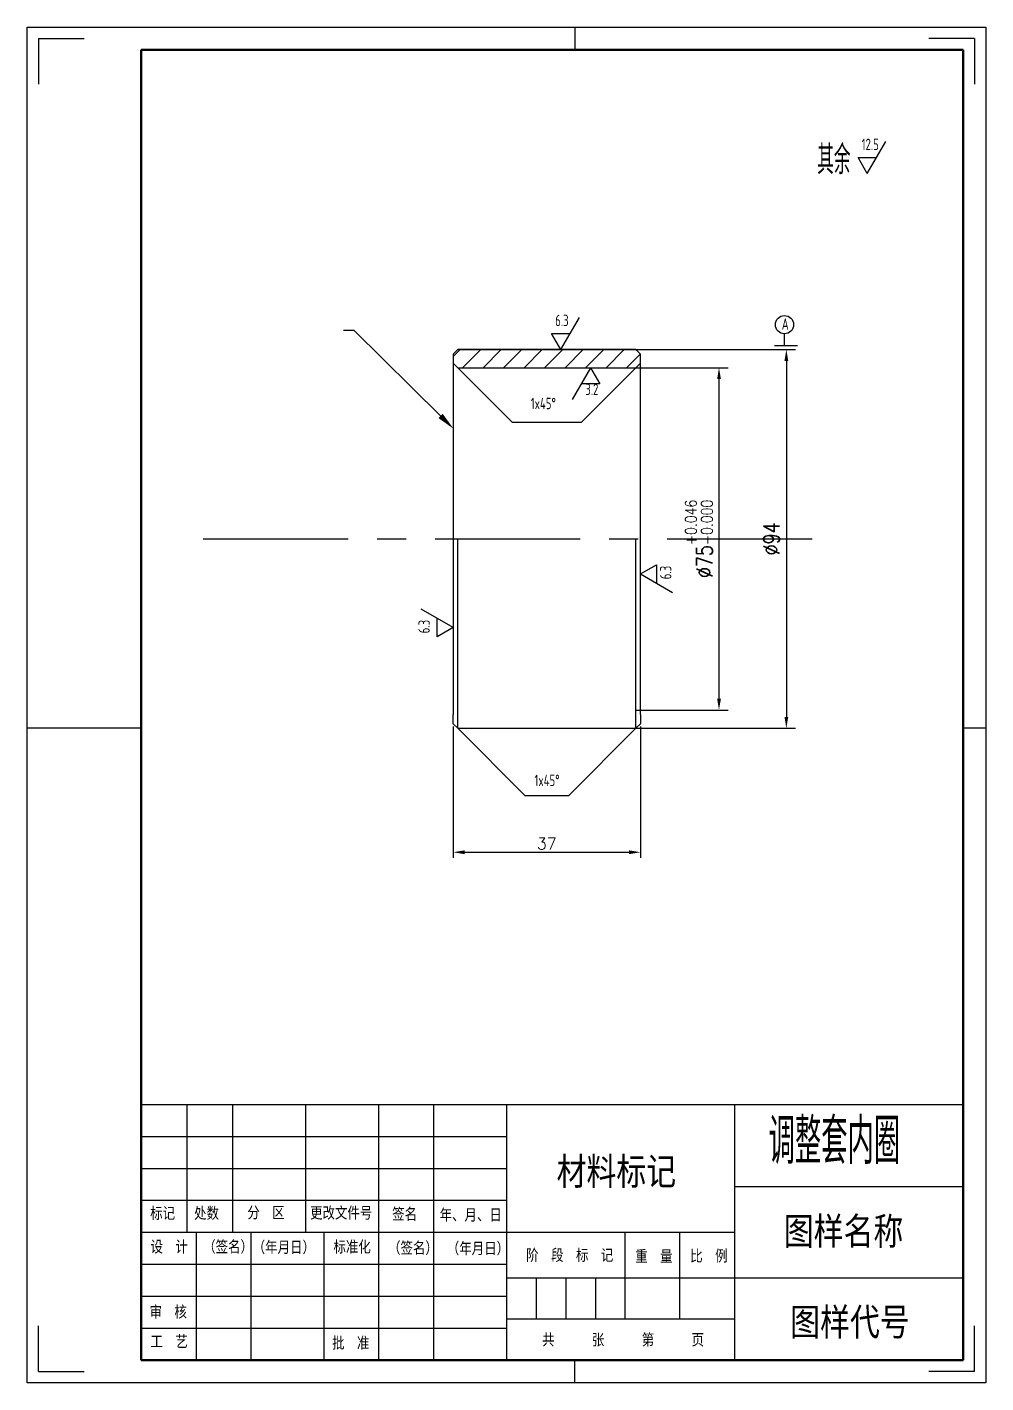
# Model space of a CAD drawing. Header units: millimetres. Extents: x 436 to 5898, y 1945 to 3729.
# Drawn here: x 1072.1 to 1282.1, y 2997.1 to 3294.1 of the extents above; entities that cross this region are included whole.
import ezdxf
from ezdxf import colors
from ezdxf.entities.mleader import LeaderData, LeaderLine
from ezdxf.math import Vec2, Vec3

# ---------------------------------------------------------------- set-up
doc = ezdxf.new("R2010")
doc.units = ezdxf.units.MM
doc.linetypes.add('CENTER', pattern=[50.8, 31.75, -6.35, 6.35, -6.35])
for name, color, linetype, lineweight in [('中心线层', 1, 'CENTER', 25), ('剖面线', 2, 'Continuous', 15), ('总内框线', 7, 'Continuous', 50), ('总外框线', 7, 'Continuous', 30), ('标注层', 3, 'Continuous', 25)]:
    doc.layers.add(name, color=color, linetype=linetype, lineweight=lineweight)
doc.styles.get("Standard").update_dxf_attribs({"font": 'txt', "bigfont": 'gbcbig.shx'})
doc.styles.add('TH_GBDIM', font='romans.shx', dxfattribs={"width": 0.8, "bigfont": 'gbcbig.shx'})
doc.styles.add('陈杰（2）', font='gbenor.shx', dxfattribs={"width": 0.8, "bigfont": 'gbcbig.shx'})
doc.dimstyles.new('ISO-25', dxfattribs={"dimtxt": 2.5, "dimasz": 2.5, "dimexe": 1.25, "dimexo": 0.625, "dimtad": 1, "dimdec": 3, "dimlfac": 2.222222, "dimtxsty": 'Standard', "dimcen": 2.5, "dimadec": 0, "dimazin": 0, "dimtp": -0.145, "dimtm": 0.18, "dimtfac": 1, "dimtdec": 3, "dimtmove": 1, "dimatfit": 3, "dimfxl": 1, "dimarcsym": 0})
doc.dimstyles.new('TH_GBDIM', dxfattribs={"dimtxt": 3.5, "dimasz": 2.5, "dimexe": 2, "dimexo": 0, "dimgap": 1.5, "dimtad": 1, "dimdec": 1, "dimdsep": 46, "dimtxsty": 'TH_GBDIM', "dimcen": 2.5, "dimclrd": 130, "dimclre": 130, "dimclrt": 3, "dimadec": 0, "dimazin": 0, "dimtfac": 0.714286, "dimtdec": 1, "dimtmove": 0, "dimatfit": 3, "dimfxl": 1, "dimtzin": 0, "dimlwd": -1, "dimlwe": -1, "dimarcsym": 0})

# ---------------------------------------------------------------- blocks, each defined once
blk = doc.blocks.new('*D29')
at = {"layer": 'Defpoints', "color": 0, "transparency": 16777216}
for p in [(1205.45, 3223.47), (1205.45, 3140.47), (1238.4, 3140.47)]:
    blk.add_point(p, dxfattribs=at)
at = {"layer": '标注层', "color": 130, "transparency": 16777216}
for p, q in [((1205.45, 3223.47), (1240.4, 3223.47)), ((1238.4, 3220.97), (1238.4, 3142.97)), ((1205.45, 3140.47), (1240.4, 3140.47))]:
    blk.add_line(p, q, dxfattribs=at)
for points in [[(1237.99, 3220.97), (1238.82, 3220.97), (1238.4, 3223.47)], [(1237.99, 3142.97), (1238.82, 3142.97), (1238.4, 3140.47)]]:
    blk.add_solid(points, dxfattribs=at)
at = {"layer": '标注层', "color": 3, "transparency": 16777216, "insert": (1235.15, 3181.97), "char_height": 3.5, "attachment_point": 5, "rotation": 90, "style": 'TH_GBDIM'}
blk.add_mtext('%%C94', dxfattribs=at)
blk = doc.blocks.new('*D30')
at = {"layer": 'Defpoints', "color": 0, "transparency": 16777216}
for p in [(1165.41, 3141.47), (1206.45, 3141.47), (1206.45, 3113.32)]:
    blk.add_point(p, dxfattribs=at)
at = {"layer": '标注层', "color": 0, "lineweight": -2, "transparency": 16777216}
for p, q in [((1165.41, 3140.84), (1165.41, 3112.07)), ((1206.45, 3140.84), (1206.45, 3112.07)), ((1167.91, 3113.32), (1203.95, 3113.32))]:
    blk.add_line(p, q, dxfattribs=at)
at = {"layer": '标注层', "color": 0, "transparency": 16777216}
for points in [[(1167.91, 3113.74), (1167.91, 3112.9), (1165.41, 3113.32)], [(1203.95, 3113.74), (1203.95, 3112.9), (1206.45, 3113.32)]]:
    blk.add_solid(points, dxfattribs=at)
at = {"layer": '标注层', "color": 0, "transparency": 16777216, "insert": (1185.93, 3115.2), "char_height": 2.5, "attachment_point": 5}
blk.add_mtext('37', dxfattribs=at)
blk = doc.blocks.new('*D28')
at = {"layer": 'Defpoints', "color": 0, "transparency": 16777216}
for p in [(1205.45, 3219.47), (1223.65, 3219.47), (1205.45, 3144.47)]:
    blk.add_point(p, dxfattribs=at)
at = {"layer": '标注层', "color": 130, "transparency": 16777216}
for p, q in [((1205.45, 3219.47), (1225.65, 3219.47)), ((1223.65, 3146.97), (1223.65, 3216.97)), ((1205.45, 3144.47), (1225.65, 3144.47))]:
    blk.add_line(p, q, dxfattribs=at)
for points in [[(1223.24, 3216.97), (1224.07, 3216.97), (1223.65, 3219.47)], [(1223.24, 3146.97), (1224.07, 3146.97), (1223.65, 3144.47)]]:
    blk.add_solid(points, dxfattribs=at)
at = {"layer": '标注层', "color": 3, "transparency": 16777216, "insert": (1219.24, 3181.97), "char_height": 3.5, "attachment_point": 5, "rotation": 90, "style": 'TH_GBDIM'}
blk.add_mtext('%%C75{\\H2.500001;\\S+0.046^ -0.000;}', dxfattribs=at)

msp = doc.modelspace()

# ---------------------------------------------------------------- hatches: boundary and pattern name
at = {"layer": '剖面线'}
h = msp.add_hatch(dxfattribs=at)
h.set_pattern_fill('ANSI31', color=2)
h.paths.add_polyline_path([(1205.45034, 3223.46823), (1166.41284, 3223.46823), (1165.41284, 3222.46823), (1165.41284, 3220.46823), (1166.41284, 3219.46823), (1205.45034, 3219.46823), (1206.45034, 3220.46823), (1206.45034, 3222.46823)])

# ---------------------------------------------------------------- linework, layer by layer
for p, q in [((1074.60394, 3291.57834), (1084.60394, 3291.57834)), ((1074.60394, 3291.57834), (1074.60394, 3281.57834)), ((1279.61755, 3291.58371), (1269.61755, 3291.58371)), ((1279.61755, 3291.58371), (1279.61755, 3281.58371)), ((1166.41284, 3223.46823), (1165.41284, 3222.46823)), ((1166.41284, 3223.46823), (1165.41284, 3222.46823)), ((1165.41284, 3222.46823), (1165.41284, 3220.46823)), ((1165.41284, 3222.46823), (1165.41284, 3220.46823)), ((1166.41284, 3223.46823), (1205.45034, 3223.46823)), ((1205.45034, 3223.46823), (1166.41284, 3223.46823)), ((1205.45034, 3223.46823), (1206.45034, 3222.46823)), ((1206.45034, 3222.46823), (1205.45034, 3223.46823)), ((1206.45034, 3220.46823), (1206.45034, 3222.46823)), ((1206.45034, 3220.46823), (1206.45034, 3222.46823)), ((1165.41284, 3220.46823), (1166.41284, 3219.46823)), ((1165.41284, 3220.46823), (1165.41284, 3143.46823)), ((1206.45034, 3220.46823), (1205.45034, 3219.46823)), ((1206.45034, 3143.46823), (1206.45034, 3220.46823)), ((1166.41284, 3219.46823), (1205.45034, 3219.46823)), ((1166.41284, 3219.46823), (1205.45034, 3219.46823)), ((1166.41284, 3140.46823), (1166.41284, 3181.96823)), ((1205.45034, 3140.46823), (1205.45034, 3181.96823)), ((1165.41284, 3141.46823), (1165.41284, 3143.46823)), ((1206.45034, 3143.46823), (1206.45034, 3141.46823)), ((1165.41284, 3141.46823), (1166.41284, 3140.46823)), ((1166.41284, 3140.46823), (1205.45034, 3140.46823)), ((1206.45034, 3141.46823), (1205.45034, 3140.46823)), ((1097.10394, 3058.07834), (1277.10394, 3058.07834)), ((1097.10394, 3002.07834), (1097.10394, 3058.07834)), ((1107.10394, 3058.07834), (1107.10394, 3030.07834)), ((1117.10394, 3058.07834), (1117.10394, 3030.07834)), ((1133.10394, 3058.07834), (1133.10394, 3030.07834)), ((1149.10394, 3058.07834), (1149.10394, 3030.07834)), ((1161.10394, 3058.07834), (1161.10394, 3002.07834)), ((1177.10394, 3058.07834), (1177.10394, 3002.07834)), ((1227.10394, 3002.07834), (1227.10394, 3058.07834)), ((1097.10394, 3051.07834), (1177.10394, 3051.07834)), ((1097.10394, 3044.07834), (1177.10394, 3044.07834)), ((1227.10394, 3040.07834), (1277.10394, 3040.07834)), ((1097.10394, 3037.07834), (1177.10394, 3037.07834)), ((1097.10394, 3030.07834), (1227.10394, 3030.07834)), ((1109.10394, 3030.07834), (1109.10394, 3002.07834)), ((1121.10394, 3030.07834), (1121.10394, 3002.07834)), ((1137.10394, 3030.07834), (1137.10394, 3002.07834)), ((1149.10394, 3030.07834), (1149.10394, 3002.07834)), ((1203.10394, 3011.07834), (1203.10394, 3030.07834)), ((1215.10394, 3011.07834), (1215.10394, 3030.07834)), ((1097.10394, 3023.07834), (1177.10394, 3023.07834)), ((1177.10394, 3020.07834), (1227.10394, 3020.07834)), ((1183.60394, 3020.07834), (1183.60394, 3011.07834)), ((1190.10394, 3020.07834), (1190.10394, 3011.07834)), ((1196.60394, 3020.07834), (1196.60394, 3011.07834)), ((1227.10394, 3020.07834), (1277.10394, 3020.07834)), ((1097.10394, 3016.07834), (1177.10394, 3016.07834)), ((1074.60394, 2999.57834), (1074.60394, 3009.57834)), ((1097.10394, 3009.07834), (1177.10394, 3009.07834)), ((1177.10394, 3011.07834), (1227.10394, 3011.07834)), ((1279.61755, 2999.57298), (1279.61755, 3009.57298)), ((1074.60394, 2999.57834), (1084.60394, 2999.57834)), ((1279.61755, 2999.57298), (1269.61755, 2999.57298))]:
    msp.add_line(p, q)
at = {"layer": '中心线层'}
msp.add_line((1110.67614, 3181.96823), (1250.21783, 3181.96823), dxfattribs=at)
at = {"layer": '总内框线'}
for p, q in [((1097.10394, 3002.07834), (1097.10394, 3289.07834)), ((1097.10394, 3289.07834), (1277.10394, 3289.07834)), ((1277.10394, 3289.07834), (1277.10394, 3002.07834)), ((1277.10394, 3002.07834), (1097.10394, 3002.07834))]:
    msp.add_line(p, q, dxfattribs=at)
at = {"layer": '总外框线'}
for p, q in [((1072.10394, 2997.07834), (1072.10394, 3294.07834)), ((1072.10394, 3294.07834), (1282.10394, 3294.07834)), ((1192.10394, 3294.07834), (1192.10394, 3289.07834)), ((1282.10394, 3294.07834), (1282.10394, 2997.07834)), ((1072.10394, 3140.57834), (1097.10394, 3140.57834)), ((1277.10394, 3140.57834), (1282.10394, 3140.57834)), ((1192.10394, 2997.07834), (1192.10394, 3002.07834)), ((1282.10394, 2997.07834), (1072.10394, 2997.07834))]:
    msp.add_line(p, q, dxfattribs=at)
at = {"layer": '标注层'}
for p, q in [((1256.13351, 3262.02476), (1260.181, 3269.02476)), ((1256.13351, 3262.02476), (1254.10976, 3265.52476)), ((1254.10976, 3265.52476), (1258.15726, 3265.52476)), ((1189.01905, 3223.46823), (1193.06655, 3230.46823)), ((1189.01905, 3223.46823), (1186.99531, 3226.96823)), ((1186.99531, 3226.96823), (1191.0428, 3226.96823)), ((1237.98996, 3224.22929), (1237.98996, 3226.91113)), ((1240.83551, 3224.22929), (1235.83551, 3224.22929)), ((1166.41284, 3219.46823), (1178.35855, 3207.52252)), ((1195.53675, 3219.46823), (1191.48926, 3212.46823)), ((1193.50463, 3207.52252), (1205.45034, 3219.46823)), ((1195.53675, 3219.46823), (1197.5605, 3215.96823)), ((1197.5605, 3215.96823), (1193.513, 3215.96823)), ((1178.35855, 3207.52252), (1193.50463, 3207.52252)), ((1206.45034, 3174.28615), (1209.95034, 3176.30989)), ((1209.95034, 3176.30989), (1209.95034, 3172.2624)), ((1206.45034, 3174.28615), (1213.45034, 3170.23865)), ((1165.41284, 3162.52653), (1158.41284, 3166.57402)), ((1161.91284, 3160.50278), (1161.91284, 3164.55027)), ((1165.41284, 3162.52653), (1161.91284, 3160.50278)), ((1166.41284, 3140.46823), (1181.11008, 3125.77099)), ((1190.7531, 3125.77099), (1205.45034, 3140.46823)), ((1181.11008, 3125.77099), (1190.7531, 3125.77099))]:
    msp.add_line(p, q, dxfattribs=at)
msp.add_circle((1237.98996, 3228.90683), 1.9957, dxfattribs=at)

# ---------------------------------------------------------------- texts
at = {"width": 93.0192856, "attachment_point": 1, "style": '陈杰（2）'}
for s, insert, char_height in [('{\\fSimSun|b0|i0|c134|p2;材料标记}', (1188.07129, 3046.44016), 6), ('{\\fSimSun|b0|i0|c134|p2;标记}', (1099.05877, 3035.51887), 2.5), ('{\\fSimSun|b0|i0|c134|p2;处数}', (1108.6799, 3035.53377), 2.5), ('{\\fSimSun|b0|i0|c134|p2;分\u3000区}', (1120.34086, 3035.65793), 2.5), ('{\\fSimSun|b0|i0|c134|p2;更改文件号}', (1134.07563, 3035.6033), 2.5), ('{\\fSimSun|b0|i0|c134|p2;签名}', (1152.06002, 3035.34504), 2.5), ('{\\fSimSun|b0|i0|c134|p2;年、月、日}', (1162.45459, 3035.15135), 2.5), ('{\\fSimSun|b0|i0|c134|p2;图样名称}', (1237.83433, 3033.31375), 6), ('{\\fSimSun|b0|i0|c134|p2;设\u3000计}', (1099.11826, 3028.17841), 2.5), ('{\\fSimSun|b0|i0|c134|p2;（签名）}', (1110.66023, 3028.17841), 2.5), ('{\\fSimSun|b0|i0|c134|p2;\u3000（年月日）}', (1118.7855, 3028.06418), 2.5), ('{\\fSimSun|b0|i0|c134|p2;标准化}', (1139.19217, 3028.16351), 2.5), ('{\\fSimSun|b0|i0|c134|p2;（签名）}', (1151.1591, 3027.91519), 2.5), ('{\\fSimSun|b0|i0|c134|p2;（年月日）}', (1164.02695, 3027.81586), 2.5), ('{\\fSimSun|b0|i0|c134|p2;阶\u3000段\u3000标\u3000记}', (1181.40789, 3026.33088), 2.5), ('{\\fSimSun|b0|i0|c134|p2;重\u3000量}', (1205.29075, 3026.10242), 2.5), ('{\\fSimSun|b0|i0|c134|p2;比\u3000例}', (1217.34267, 3026.17195), 2.5), ('{\\fSimSun|b0|i0|c134|p2;审\u3000核}', (1098.91428, 3013.90972), 2.5), ('{\\fSimSun|b0|i0|c134|p2;图样代号}', (1239.23671, 3013.4379), 6), ('{\\fSimSun|b0|i0|c134|p2;工\u3000艺}', (1099.11826, 3007.4235), 2.5), ('{\\fSimSun|b0|i0|c134|p2;批\u3000准}', (1138.8862, 3007.10564), 2.5), ('{\\fSimSun|b0|i0|c134|p2;共\u3000\u3000\u3000张\u3000\u3000\u3000第\u3000\u3000\u3000页}', (1184.90108, 3007.80592), 2.5)]:
    msp.add_mtext(s, dxfattribs=dict(at, insert=insert, char_height=char_height))
at = {"layer": '总内框线', "insert": (1234.51799, 3055.04019), "char_height": 10, "attachment_point": 1, "style": '陈杰（2）'}
msp.add_mtext_dynamic_manual_height_columns('调整套内圈', width=39.5489791, gutter_width=99.96479, heights=[0], dxfattribs=at)
at = {"layer": '标注层', "insert": (1245.15834, 3268.18979), "char_height": 6.3335, "width": 11.0974874, "attachment_point": 1, "style": '陈杰（2）'}
msp.add_mtext('其余', dxfattribs=at)
at = {"layer": '标注层', "char_height": 2.5, "attachment_point": 1, "style": '陈杰（2）'}
for s, width, insert in [('12.5', 12.1429296, (1254.89023, 3269.62558)), ('6.3', 12.1429296, (1187.77578, 3231.06904)), ('A', 6.3818089, (1237.39091, 3230.28772)), ('3.2', 12.1429296, (1194.36073, 3215.96823)), ('1x45°', 12.1429296, (1182.41687, 3212.87859)), ('1x45°', 12.1429296, (1183.23805, 3130.31141))]:
    msp.add_mtext_dynamic_manual_height_columns(s, width=width, gutter_width=99.96479, heights=[0], dxfattribs=dict(at, insert=insert))
at = {"layer": '标注层', "char_height": 2.5, "attachment_point": 1, "rotation": 90, "style": '陈杰（2）'}
for insert in [(1210.71719, 3173.12142), (1157.81202, 3161.28325)]:
    msp.add_mtext_dynamic_manual_height_columns('6.3', width=12.1429296, gutter_width=99.96479, heights=[0], dxfattribs=dict(at, insert=insert))

# ---------------------------------------------------------------- dimensions: what is measured, and where the dimension line sits
at = {"layer": '标注层'}
dim = msp.add_linear_dim(base=(1238.40484, 3140.46823), p1=(1205.45034, 3223.46823), p2=(1205.45034, 3140.46823), angle=90, text='%%C94', dimstyle='TH_GBDIM', dxfattribs=at)
dim.commit()
dim.dimension.update_dxf_attribs({"geometry": '*D29', "text_midpoint": (1235.15484, 3181.96823)})
dim = msp.add_linear_dim(base=(1223.65393, 3219.46824), p1=(1205.45035, 3144.46824), p2=(1205.45035, 3219.46824), angle=90, text='%%C<>', dimstyle='TH_GBDIM', override={"dimgap": 1.5, "dimtol": 1, "dimlim": 0, "dimtp": 0.046, "dimtm": 1e-09, "dimtdec": 3}, dxfattribs=at)
dim.commit()
dim.dimension.update_dxf_attribs({"geometry": '*D28', "text_midpoint": (1219.23726, 3181.96824)})
dim = msp.add_linear_dim(base=(1206.45034, 3113.32156), p1=(1165.41284, 3141.46823), p2=(1206.45034, 3141.46823), text='37', dimstyle='ISO-25', dxfattribs=at)
dim.commit()
dim.dimension.update_dxf_attribs({"geometry": '*D30', "text_midpoint": (1185.93159, 3115.19656)})

# ---------------------------------------------------------------- leaders
ml = msp.add_multileader_mtext('Standard', dxfattribs=at)
ml.set_content('', color=256)
ml.set_leader_properties()
ml.build(insert=Vec2(0, 0))
ml.multileader.update_dxf_attribs({"text_right_attachment_type": 6, "dogleg_length": 0.36})
ctx = ml.context
ctx.base_point, ctx.plane_origin = Vec3(1139.38595, 3229.6113), Vec3(1165.50473, 3206.09409)
ctx.right_attachment, ctx.text_align_type = 6, 2
notes = []
notes.append((ctx, [(0, (1, 1, 0), (1143.74595, 3227.6113), (-1, 0), 0.36, [(0, [(1165.50473, 3206.09409)], 0, [])])]))
ctx.mtext.insert, ctx.mtext.alignment, ctx.mtext.flow_direction = Vec3(1141.38595, 3231.6113), 3, 5
for ctx, leaders in notes:
    for number, flags, end, landing, length, lines in leaders:
        leader = LeaderData()
        leader.index, (leader.has_last_leader_line, leader.has_dogleg_vector, leader.attachment_direction) = number, flags
        leader.last_leader_point, leader.dogleg_vector, leader.dogleg_length = Vec3(end), Vec3(landing), length
        for number, points, colour, breaks in lines:
            line = LeaderLine()
            line.index, line.vertices, line.color, line.breaks = number, Vec3.list(points), colors.encode_raw_color(colour), breaks
            leader.lines.append(line)
        ctx.leaders.append(leader)

doc.saveas('drawing.dxf')
